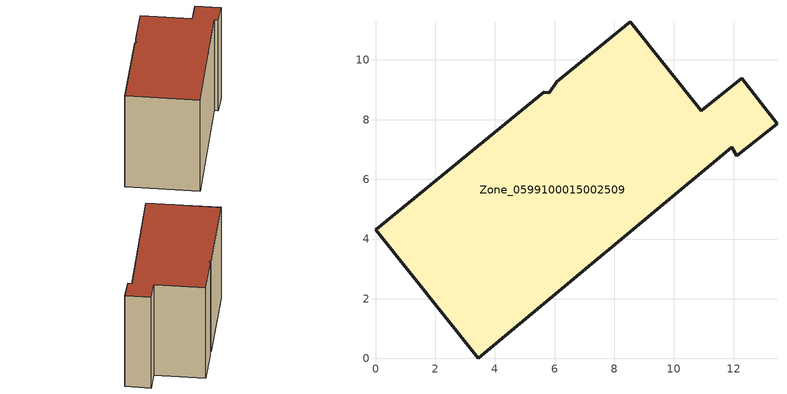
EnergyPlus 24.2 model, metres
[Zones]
Zone_0599100015002509
 floor ground (C_G): 3.44,0 0,4.32 5.64,8.92 5.82,8.89 6.08,9.27 8.54,11.29 10.92,8.3 12.27,9.38 13.45,7.87 12.1,6.79 11.93,7.07 z1.21
 wall outside (C_F): 12.1,6.79 13.45,7.87 12.27,9.38 10.92,8.3 8.54,11.29 6.08,9.27 5.82,8.89 5.64,8.92 0,4.32 3.44,0 11.93,7.07 12.1,6.79 z1.21:8.98
 roof outside (C_R): 11.93,7.07 12.1,6.79 13.45,7.87 12.27,9.38 10.92,8.3 8.54,11.29 6.08,9.27 5.82,8.89 5.64,8.92 0,4.32 3.44,0 z8.98
[BUILDING]
Pand.0599100015002509: North Axis=0; Terrain=City; Loads Convergence Tolerance Value=0.04; Temperature Convergence Tolerance Value=0.4; Solar Distribution=FullExterior; Maximum Number of Warmup Days=25; Minimum Number of Warmup Days=1
[Site:Location]
Rotterdam.The.Hague.AP_ZH_NLD Design_Conditions: Latitude=51.96; Longitude=4.45; Time Zone=1; Elevation=-4.5
[SITE:GROUNDTEMPERATURE:BUILDINGSURFACE]
18, 18, 18, 18, 18, 18, 18, 18, 18, 18, 18, 18
[MATERIAL] Thermal Absorptance=0.9; Solar Absorptance=0.7; Visible Absorptance=0.7
Name | Roughness | Thickness | Conductivity | Density | Specific Heat
G.TC.1975-1991 | MediumSmooth | 0.15 | 0.288461 | 540 | 1210
F.TC.1975-1991 | Rough | 0.3 | 0.230769 | 1920 | 840
R.TC.1975-1991 | MediumRough | 0.2 | 0.153846 | 1500 | 1000
[CONSTRUCTION]
C_G: G.TC.1975-1991
C_F: F.TC.1975-1991
C_R: R.TC.1975-1991
[ZONE]
Zone_0599100015002509: Type=1; Multiplier=1; Ceiling Height=Autocalculate; Volume=Autocalculate; Floor Area=autocalculate; Part of Total Floor Area=Yes
[ZONEINFILTRATION:DESIGNFLOWRATE]
Infil_Zone_0599100015002509: Zone or ZoneList or Space or SpaceList=Zone_0599100015002509; Schedule=AlwaysOn; Design Flow Rate Calculation Method=Flow/Area; Flow Rate per Floor Area=0.003; Constant Term Coefficient=1; Temperature Term Coefficient=0; Velocity Term Coefficient=0; Velocity Squared Term Coefficient=0
[HVACTEMPLATE:ZONE:IDEALLOADSAIRSYSTEM]
Zone_0599100015002509: Maximum Heating Supply Air Temperature=50; Minimum Cooling Supply Air Temperature=13; Maximum Heating Supply Air Humidity Ratio=0.0156; Minimum Cooling Supply Air Humidity Ratio=0.0077; Heating Limit=NoLimit; Cooling Limit=NoLimit; Dehumidification Control Type=ConstantSensibleHeatRatio; Cooling Sensible Heat Ratio=0.7; Dehumidification Setpoint=60; Humidification Control Type=None; Humidification Setpoint=30; Outdoor Air Method=None; Outdoor Air Flow Rate per Person=0.00944; Outdoor Air Flow Rate per Zone Floor Area=0; Outdoor Air Flow Rate per Zone=0; Demand Controlled Ventilation Type=None; Outdoor Air Economizer Type=NoEconomizer; Heat Recovery Type=None; Sensible Heat Recovery Effectiveness=0.7; Latent Heat Recovery Effectiveness=0.65
[ZONECONTROL:THERMOSTAT]
ThermostatControl_Zone_0599100015002509: Zone or ZoneList=Zone_0599100015002509; Control Type Schedule=DualSetpointControlType; Control 1=Thermostat_Zone_0599100015002509; Temperature Difference Between Cutout And Setpoint=0
[THERMOSTATSETPOINT:DUALSETPOINT]
Thermostat_Zone_0599100015002509: Heating Setpoint Temperature Schedule=HeatingSetpoint_Zone_0599100015002509; Cooling Setpoint Temperature Schedule=CoolingSetpoint_Zone_0599100015002509
[SCHEDULE:COMPACT]
HeatingSetpoint_Zone_0599100015002509: Through: 12/31, For: AllDays, Until: 24:00, 21
CoolingSetpoint_Zone_0599100015002509: Through: 12/31, For: AllDays, Until: 24:00, 24
DualSetpointControlType: Through: 12/31, For: AllDays, Until: 24:00, 4
AlwaysOn: Through: 12/31, For: AllDays, Until: 24:00, 1
